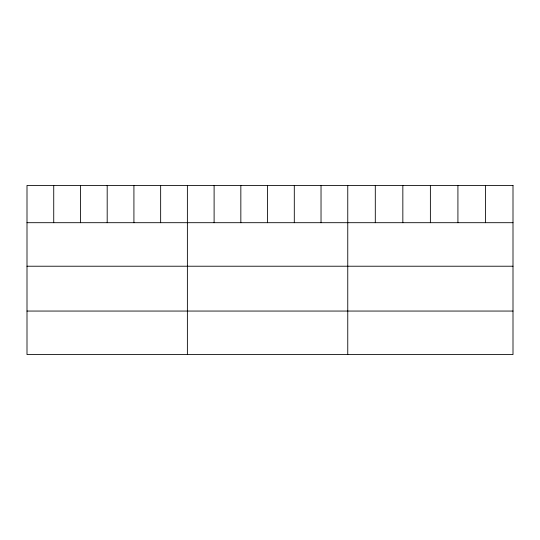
<?xml version="1.0" encoding="UTF-8"?>
<svg xmlns="http://www.w3.org/2000/svg" width="540" height="540" viewBox="0 0 540 540"><rect width="100%" height="100%" fill="white"/><g stroke="black" fill="none" stroke-linecap="round" stroke-linejoin="round"><path stroke-width="0.81" d="M27 222.696L513 222.696M27 266.22L513 266.22M27 311.054L513 311.054M485.46 185.429L485.46 222.696M457.92 185.429L457.92 222.696M430.38 185.429L430.38 222.696M402.84 185.429L402.84 222.696M375.3 185.429L375.3 222.696M347.76 185.429L347.76 354.571M321.03 185.429L321.03 222.696M294.3 185.429L294.3 222.696M267.57 185.429L267.57 222.696M240.84 185.429L240.84 222.696M214.11 185.429L214.11 222.696M187.38 185.429L187.38 354.571M160.65 185.429L160.65 222.696M133.92 185.429L133.92 222.696M107.19 185.429L107.19 222.696M80.46 185.429L80.46 222.696M53.73 185.429L53.73 222.696M513 185.429L27 185.429L27 354.571L513 354.571L513 185.429"/></g></svg>
